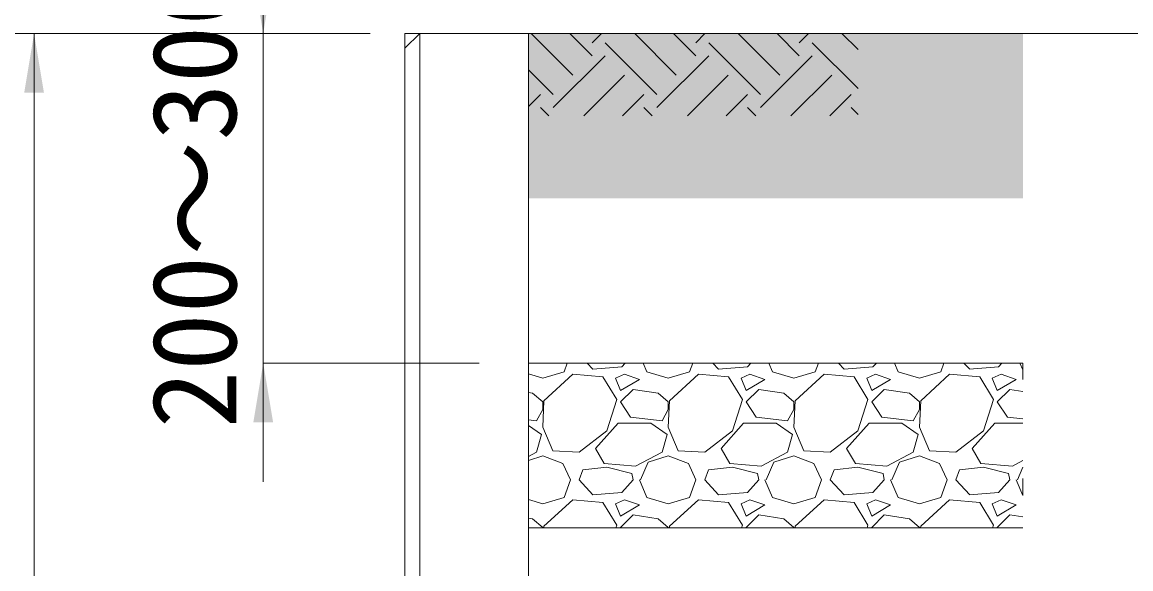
# Model space of a CAD drawing. Units: millimetres at full size, sheet at 1:40; details may follow other scales. Extents: x 221193 to 264773, y 874627 to 883926.
# Drawn here: x 247331 to 248003, y 880429 to 880761 of the extents above; entities that cross this region are included whole.
import ezdxf
from ezdxf.enums import TextEntityAlignment as Align

# ---------------------------------------------------------------- set-up
doc = ezdxf.new("R2010")
doc.units = ezdxf.units.MM
doc.header["$LTSCALE"] = 40
doc.linetypes.add('DOTTED', pattern=[1.75, 0.25, -1.5])
for name, color, linetype, lineweight in [('0_2', 7, 'Continuous', 15), ('ハッチング', 7, 'Continuous', 5), ('寸法線', 7, 'Continuous', 13), ('本体', 2, 'Continuous', 20), ('舗装・基礎', 3, 'Continuous', 13), ('補助線', 8, 'Continuous', 13)]:
    doc.layers.add(name, color=color, linetype=linetype, lineweight=lineweight)
doc.layers.add('ハッチング_土質', color=30, linetype='Continuous')
doc.styles.add('ＭＳ ゴシック', font='')
doc.styles.get('ＭＳ ゴシック').set_extended_font_data('MS Gothic')

# ---------------------------------------------------------------- blocks, each defined once
blk = doc.blocks.new('filled_arrow')
at = {"color": 0, "linetype": 'Continuous', "lineweight": -2}
blk.add_solid([(7.5, 1.25), (0, 0), (7.5, -1.25)], dxfattribs=at)

msp = doc.modelspace()

# ---------------------------------------------------------------- hatches: boundary and pattern name
at = {"layer": 'ハッチング_土質'}
msp.add_hatch(color=256, dxfattribs=at).paths.add_polyline_path([(247937.83, 880654.11), (247937.83, 880754.14), (247637.83, 880754.14), (247637.83, 880654.14)])

# ---------------------------------------------------------------- linework, layer by layer
at = {"layer": '0_2', "lineweight": 13}
msp.add_line((247637.83, 880554.14), (247937.83, 880554.14), dxfattribs=at)
msp.add_line((247637.83, 880554.14), (247937.83, 880554.14), dxfattribs=at)
at = {"layer": '0_2', "linetype": 'DOTTED', "lineweight": 9}
msp.add_line((247937.83, 880554.14), (247937.83, 880116.61), dxfattribs=at)
at = {"layer": 'ハッチング'}
for p, q in [((247664.69, 880728.88), (247639.43, 880754.14)), ((247676.48, 880740.66), (247663, 880754.14)), ((247676.48, 880748.52), (247682.1, 880754.14)), ((247727.55, 880728.88), (247702.29, 880754.14)), ((247739.34, 880740.66), (247725.87, 880754.14)), ((247739.34, 880748.52), (247744.96, 880754.14)), ((247790.42, 880728.88), (247765.16, 880754.14)), ((247802.2, 880740.66), (247788.73, 880754.14)), ((247802.2, 880748.52), (247807.82, 880754.14)), ((247837.83, 880744.32), (247828.02, 880754.14)), ((247715.77, 880717.09), (247684.34, 880748.52)), ((247778.63, 880717.09), (247747.2, 880748.52)), ((247837.83, 880720.75), (247810.06, 880748.52)), ((247652.91, 880709.23), (247684.34, 880740.66)), ((247715.77, 880709.23), (247747.2, 880740.66)), ((247778.63, 880709.23), (247810.06, 880740.66)), ((247652.91, 880717.09), (247637.83, 880732.16)), ((247671.39, 880704.14), (247696.12, 880728.88)), ((247734.25, 880704.14), (247758.99, 880728.88)), ((247797.11, 880704.14), (247821.85, 880728.88)), ((247637.83, 880709.87), (247645.05, 880717.09)), ((247694.96, 880704.14), (247707.91, 880717.09)), ((247757.82, 880704.14), (247770.77, 880717.09)), ((247820.68, 880704.14), (247833.63, 880717.09)), ((247650.14, 880704.14), (247645.05, 880709.23)), ((247713, 880704.14), (247707.91, 880709.23)), ((247775.87, 880704.14), (247770.77, 880709.23)), ((247837.83, 880705.03), (247833.63, 880709.23)), ((247659.44, 880548.82), (247661.34, 880554.14)), ((247676.97, 880550.34), (247673.49, 880554.14)), ((247694.49, 880551.87), (247676.96, 880550.35)), ((247696.53, 880554.14), (247694.49, 880551.87)), ((247707.46, 880554.14), (247709.73, 880548.82)), ((247735.64, 880548.82), (247737.54, 880554.14)), ((247753.17, 880550.34), (247749.69, 880554.14)), ((247770.69, 880551.87), (247753.16, 880550.35)), ((247772.73, 880554.14), (247770.69, 880551.87)), ((247783.66, 880554.14), (247785.93, 880548.82)), ((247811.84, 880548.82), (247813.74, 880554.14)), ((247829.37, 880550.34), (247825.89, 880554.14)), ((247846.89, 880551.87), (247829.36, 880550.35)), ((247848.93, 880554.14), (247846.89, 880551.87)), ((247859.86, 880554.14), (247862.13, 880548.82)), ((247888.04, 880548.82), (247889.94, 880554.14)), ((247905.57, 880550.34), (247902.09, 880554.14)), ((247923.09, 880551.87), (247905.56, 880550.35)), ((247925.13, 880554.14), (247923.09, 880551.87)), ((247936.06, 880554.14), (247937.83, 880549.99)), ((247637.83, 880547.56), (247646.49, 880545.01)), ((247646.49, 880545.01), (247659.44, 880548.82)), ((247664.78, 880547.3), (247647.25, 880531.29)), ((247683.06, 880545.77), (247664.78, 880547.3)), ((247691.45, 880532.06), (247683.06, 880545.77)), ((247696.02, 880547.3), (247690.68, 880545.01)), ((247690.68, 880545.01), (247693.73, 880537.39)), ((247693.73, 880537.39), (247705.16, 880544.25)), ((247705.16, 880544.25), (247696.02, 880547.3)), ((247709.73, 880548.82), (247722.69, 880545.01)), ((247722.69, 880545.01), (247735.64, 880548.82)), ((247740.98, 880547.3), (247723.45, 880531.29)), ((247759.26, 880545.77), (247740.98, 880547.3)), ((247767.65, 880532.06), (247759.26, 880545.77)), ((247772.22, 880547.3), (247766.88, 880545.01)), ((247766.88, 880545.01), (247769.93, 880537.39)), ((247769.93, 880537.39), (247781.36, 880544.25)), ((247781.36, 880544.25), (247772.22, 880547.3)), ((247785.93, 880548.82), (247798.89, 880545.01)), ((247798.89, 880545.01), (247811.84, 880548.82)), ((247817.18, 880547.3), (247799.65, 880531.29)), ((247835.46, 880545.77), (247817.18, 880547.3)), ((247843.85, 880532.06), (247835.46, 880545.77)), ((247848.42, 880547.3), (247843.08, 880545.01)), ((247843.08, 880545.01), (247846.13, 880537.39)), ((247846.13, 880537.39), (247857.56, 880544.25)), ((247857.56, 880544.25), (247848.42, 880547.3)), ((247862.13, 880548.82), (247875.09, 880545.01)), ((247875.09, 880545.01), (247888.04, 880548.82)), ((247893.38, 880547.3), (247875.85, 880531.29)), ((247911.66, 880545.77), (247893.38, 880547.3)), ((247920.05, 880532.06), (247911.66, 880545.77)), ((247924.62, 880547.3), (247919.28, 880545.01)), ((247919.28, 880545.01), (247922.33, 880537.39)), ((247922.33, 880537.39), (247933.76, 880544.25)), ((247933.76, 880544.25), (247924.62, 880547.3)), ((247640.39, 880535.87), (247637.83, 880536.25)), ((247701.35, 880538.15), (247693.73, 880530.53)), ((247716.59, 880535.87), (247701.35, 880538.15)), ((247777.55, 880538.15), (247769.93, 880530.53)), ((247792.79, 880535.87), (247777.55, 880538.15)), ((247853.75, 880538.15), (247846.13, 880530.53)), ((247868.99, 880535.87), (247853.75, 880538.15)), ((247929.95, 880538.15), (247922.33, 880530.53)), ((247937.83, 880536.97), (247929.95, 880538.15)), ((247646.49, 880530.53), (247640.39, 880535.87)), ((247647.25, 880531.29), (247646.49, 880515.29)), ((247646.49, 880525.96), (247646.49, 880530.53)), ((247685.35, 880513.01), (247691.45, 880532.06)), ((247693.73, 880530.53), (247699.83, 880521.39)), ((247722.69, 880530.53), (247716.59, 880535.87)), ((247723.45, 880531.29), (247722.69, 880515.29)), ((247722.69, 880525.96), (247722.69, 880530.53)), ((247761.55, 880513.01), (247767.65, 880532.06)), ((247769.93, 880530.53), (247776.03, 880521.39)), ((247798.89, 880530.53), (247792.79, 880535.87)), ((247799.65, 880531.29), (247798.89, 880515.29)), ((247798.89, 880525.96), (247798.89, 880530.53)), ((247837.75, 880513.01), (247843.85, 880532.06)), ((247846.13, 880530.53), (247852.23, 880521.39)), ((247875.09, 880530.53), (247868.99, 880535.87)), ((247875.85, 880531.29), (247875.09, 880515.29)), ((247875.09, 880525.96), (247875.09, 880530.53)), ((247913.95, 880513.01), (247920.05, 880532.06)), ((247922.33, 880530.53), (247928.43, 880521.39)), ((247642.68, 880519.1), (247646.49, 880525.96)), ((247718.88, 880519.1), (247722.69, 880525.96)), ((247795.08, 880519.1), (247798.89, 880525.96)), ((247871.28, 880519.1), (247875.09, 880525.96)), ((247637.83, 880519.69), (247642.68, 880519.11)), ((247637.83, 880516.19), (247645.73, 880510.72)), ((247678.49, 880502.34), (247692.21, 880517.58)), ((247692.21, 880517.58), (247712.02, 880517.58)), ((247699.83, 880521.39), (247718.88, 880519.11)), ((247712.02, 880517.58), (247721.93, 880510.72)), ((247754.69, 880502.34), (247768.41, 880517.58)), ((247768.41, 880517.58), (247788.22, 880517.58)), ((247776.03, 880521.39), (247795.08, 880519.11)), ((247788.22, 880517.58), (247798.13, 880510.72)), ((247830.89, 880502.34), (247844.61, 880517.58)), ((247844.61, 880517.58), (247864.42, 880517.58)), ((247852.23, 880521.39), (247871.28, 880519.11)), ((247864.42, 880517.58), (247874.33, 880510.72)), ((247907.09, 880502.34), (247920.81, 880517.58)), ((247920.81, 880517.58), (247937.83, 880517.58)), ((247928.43, 880521.39), (247937.83, 880520.26)), ((247645.73, 880510.72), (247642.68, 880500.05)), ((247646.49, 880515.29), (247652.58, 880500.81)), ((247668.59, 880500.05), (247685.35, 880513.01)), ((247721.93, 880510.72), (247718.88, 880500.05)), ((247722.69, 880515.29), (247728.78, 880500.81)), ((247744.79, 880500.05), (247761.55, 880513.01)), ((247798.13, 880510.72), (247795.08, 880500.05)), ((247798.89, 880515.29), (247804.98, 880500.81)), ((247820.99, 880500.05), (247837.75, 880513.01)), ((247874.33, 880510.72), (247871.28, 880500.05)), ((247875.09, 880515.29), (247881.18, 880500.81)), ((247897.19, 880500.05), (247913.95, 880513.01)), ((247642.68, 880500.05), (247637.83, 880497.51)), ((247637.83, 880495.06), (247646.49, 880497.77)), ((247646.49, 880497.77), (247658.68, 880493.19)), ((247652.58, 880500.81), (247668.59, 880500.05)), ((247683.83, 880493.19), (247678.49, 880502.34)), ((247718.88, 880500.05), (247702.88, 880491.67)), ((247710.5, 880493.96), (247722.69, 880497.77)), ((247722.69, 880497.77), (247734.88, 880493.19)), ((247728.78, 880500.81), (247744.79, 880500.05)), ((247760.03, 880493.19), (247754.69, 880502.34)), ((247795.08, 880500.05), (247779.08, 880491.67)), ((247786.7, 880493.96), (247798.89, 880497.77)), ((247798.89, 880497.77), (247811.08, 880493.19)), ((247804.98, 880500.81), (247820.99, 880500.05)), ((247836.23, 880493.19), (247830.89, 880502.34)), ((247871.28, 880500.05), (247855.28, 880491.67)), ((247862.9, 880493.96), (247875.09, 880497.77)), ((247875.09, 880497.77), (247887.28, 880493.19)), ((247881.18, 880500.81), (247897.19, 880500.05)), ((247912.43, 880493.19), (247907.09, 880502.34)), ((247658.68, 880493.19), (247663.25, 880483.29)), ((247668.59, 880483.29), (247670.87, 880489.38)), ((247685.35, 880490.91), (247670.87, 880489.38)), ((247702.88, 880491.67), (247683.83, 880493.2)), ((247700.59, 880487.1), (247685.35, 880490.91)), ((247705.92, 880483.29), (247710.5, 880493.96)), ((247734.88, 880493.19), (247739.45, 880483.29)), ((247744.79, 880483.29), (247747.07, 880489.38)), ((247761.55, 880490.91), (247747.07, 880489.38)), ((247779.08, 880491.67), (247760.03, 880493.2)), ((247776.79, 880487.1), (247761.55, 880490.91)), ((247782.12, 880483.29), (247786.7, 880493.96)), ((247811.08, 880493.19), (247815.65, 880483.29)), ((247820.99, 880483.29), (247823.27, 880489.38)), ((247837.75, 880490.91), (247823.27, 880489.38)), ((247855.28, 880491.67), (247836.23, 880493.2)), ((247852.99, 880487.1), (247837.75, 880490.91)), ((247858.32, 880483.29), (247862.9, 880493.96)), ((247887.28, 880493.19), (247891.85, 880483.29)), ((247897.19, 880483.29), (247899.47, 880489.38)), ((247913.95, 880490.91), (247899.47, 880489.38)), ((247931.48, 880491.67), (247912.43, 880493.2)), ((247929.19, 880487.1), (247913.95, 880490.91)), ((247937.83, 880495), (247931.48, 880491.67)), ((247934.52, 880483.29), (247937.83, 880491.01)), ((247659.44, 880472.62), (247663.25, 880483.29)), ((247676.97, 880474.14), (247668.59, 880483.29)), ((247701.35, 880483.29), (247694.49, 880475.67)), ((247701.35, 880483.29), (247700.59, 880487.1)), ((247705.16, 880483.29), (247709.73, 880472.62)), ((247735.64, 880472.62), (247739.45, 880483.29)), ((247753.17, 880474.14), (247744.79, 880483.29)), ((247777.55, 880483.29), (247770.69, 880475.67)), ((247777.55, 880483.29), (247776.79, 880487.1)), ((247781.36, 880483.29), (247785.93, 880472.62)), ((247811.84, 880472.62), (247815.65, 880483.29)), ((247829.37, 880474.14), (247820.99, 880483.29)), ((247853.75, 880483.29), (247846.89, 880475.67)), ((247853.75, 880483.29), (247852.99, 880487.1)), ((247857.56, 880483.29), (247862.13, 880472.62)), ((247888.04, 880472.62), (247891.85, 880483.29)), ((247905.57, 880474.14), (247897.19, 880483.29)), ((247929.95, 880483.29), (247923.09, 880475.67)), ((247929.95, 880483.29), (247929.19, 880487.1)), ((247933.76, 880483.29), (247937.83, 880473.79)), ((247694.49, 880475.67), (247676.96, 880474.15)), ((247770.69, 880475.67), (247753.16, 880474.15)), ((247846.89, 880475.67), (247829.36, 880474.15)), ((247923.09, 880475.67), (247905.56, 880474.15)), ((247637.83, 880471.36), (247646.49, 880468.81)), ((247646.49, 880468.81), (247659.44, 880472.62)), ((247664.78, 880471.1), (247647.25, 880455.09)), ((247683.06, 880469.57), (247664.78, 880471.1)), ((247691.45, 880455.86), (247683.06, 880469.57)), ((247696.02, 880471.1), (247690.68, 880468.81)), ((247705.16, 880468.05), (247696.02, 880471.1)), ((247709.73, 880472.62), (247722.69, 880468.81)), ((247722.69, 880468.81), (247735.64, 880472.62)), ((247740.98, 880471.1), (247723.45, 880455.09)), ((247759.26, 880469.57), (247740.98, 880471.1)), ((247767.65, 880455.86), (247759.26, 880469.57)), ((247772.22, 880471.1), (247766.88, 880468.81)), ((247781.36, 880468.05), (247772.22, 880471.1)), ((247785.93, 880472.62), (247798.89, 880468.81)), ((247798.89, 880468.81), (247811.84, 880472.62)), ((247817.18, 880471.1), (247799.65, 880455.09)), ((247835.46, 880469.57), (247817.18, 880471.1)), ((247843.85, 880455.86), (247835.46, 880469.57)), ((247848.42, 880471.1), (247843.08, 880468.81)), ((247857.56, 880468.05), (247848.42, 880471.1)), ((247862.13, 880472.62), (247875.09, 880468.81)), ((247875.09, 880468.81), (247888.04, 880472.62)), ((247893.38, 880471.1), (247875.85, 880455.09)), ((247911.66, 880469.57), (247893.38, 880471.1)), ((247920.05, 880455.86), (247911.66, 880469.57)), ((247924.62, 880471.1), (247919.28, 880468.81)), ((247933.76, 880468.05), (247924.62, 880471.1)), ((247690.68, 880468.81), (247693.73, 880461.19)), ((247693.73, 880461.19), (247705.16, 880468.05)), ((247766.88, 880468.81), (247769.93, 880461.19)), ((247769.93, 880461.19), (247781.36, 880468.05)), ((247843.08, 880468.81), (247846.13, 880461.19)), ((247846.13, 880461.19), (247857.56, 880468.05)), ((247919.28, 880468.81), (247922.33, 880461.19)), ((247922.33, 880461.19), (247933.76, 880468.05)), ((247640.39, 880459.67), (247637.83, 880460.05)), ((247646.49, 880454.33), (247640.39, 880459.67)), ((247690.9, 880454.14), (247691.45, 880455.86)), ((247701.35, 880461.95), (247693.73, 880454.33)), ((247716.59, 880459.67), (247701.35, 880461.95)), ((247722.69, 880454.33), (247716.59, 880459.67)), ((247767.1, 880454.14), (247767.65, 880455.86)), ((247777.55, 880461.95), (247769.93, 880454.33)), ((247792.79, 880459.67), (247777.55, 880461.95)), ((247798.89, 880454.33), (247792.79, 880459.67)), ((247843.3, 880454.14), (247843.85, 880455.86)), ((247853.75, 880461.95), (247846.13, 880454.33)), ((247868.99, 880459.67), (247853.75, 880461.95)), ((247875.09, 880454.33), (247868.99, 880459.67)), ((247919.5, 880454.14), (247920.05, 880455.86)), ((247929.95, 880461.95), (247922.33, 880454.33)), ((247937.83, 880460.77), (247929.95, 880461.95)), ((247646.49, 880454.14), (247646.49, 880454.33)), ((247647.25, 880455.09), (247647.2, 880454.14)), ((247693.73, 880454.33), (247693.86, 880454.14)), ((247722.69, 880454.14), (247722.69, 880454.33)), ((247723.45, 880455.09), (247723.4, 880454.14)), ((247769.93, 880454.33), (247770.06, 880454.14)), ((247798.89, 880454.14), (247798.89, 880454.33)), ((247799.65, 880455.09), (247799.6, 880454.14)), ((247846.13, 880454.33), (247846.26, 880454.14)), ((247875.09, 880454.14), (247875.09, 880454.33)), ((247875.85, 880455.09), (247875.8, 880454.14)), ((247922.33, 880454.33), (247922.46, 880454.14))]:
    msp.add_line(p, q, dxfattribs=at)
at = {"layer": '寸法線'}
for p, q in [((247476.89, 880482.14), (247476.89, 880826.14)), ((247541.83, 880754.14), (247017.86, 880754.14)), ((247337.85, 880104.14), (247337.85, 880754.14)), ((247541.83, 880754.14), (247337.85, 880754.14)), ((247541.83, 880754.14), (247476.89, 880754.14)), ((247607.83, 880554.14), (247476.89, 880554.14))]:
    msp.add_line(p, q, dxfattribs=at)
at = {"layer": '本体'}
for p, q in [((247571.83, 880754.14), (247562.83, 880745.14)), ((247571.83, 880754.14), (247637.83, 880754.14)), ((247637.83, 879904.14), (247637.83, 880754.14)), ((247562.83, 879734.14), (247562.83, 880745.14))]:
    msp.add_line(p, q, dxfattribs=at)
at = {"layer": '本体', "lineweight": 9}
msp.add_line((247571.83, 879754.14), (247571.83, 880754.14), dxfattribs=at)
at = {"layer": '舗装・基礎'}
msp.add_line((247637.83, 880754.14), (248512.83, 880754.14), dxfattribs=at)
at = {"layer": '補助線'}
for p, q in [((247562.83, 880745.14), (247562.83, 880754.14)), ((247571.83, 880754.14), (247562.83, 880754.14)), ((247937.83, 880454.14), (247637.83, 880454.14))]:
    msp.add_line(p, q, dxfattribs=at)

# ---------------------------------------------------------------- block references
at = {"layer": '寸法線', "xscale": 4.8, "yscale": 4.8}
for p, rotation in [((247476.89, 880754.14), 90), ((247337.85, 880754.14), 270), ((247476.89, 880554.14), 270)]:
    msp.add_blockref('filled_arrow', p, dxfattribs=dict(at, rotation=rotation))

# ---------------------------------------------------------------- texts
at = {"layer": '寸法線', "style": 'ＭＳ ゴシック'}
msp.add_text('200～300', height=51.27, rotation=90, dxfattribs=at).set_placement((247434.89, 880654.14), align=Align.MIDDLE_CENTER)

doc.saveas('drawing.dxf')
